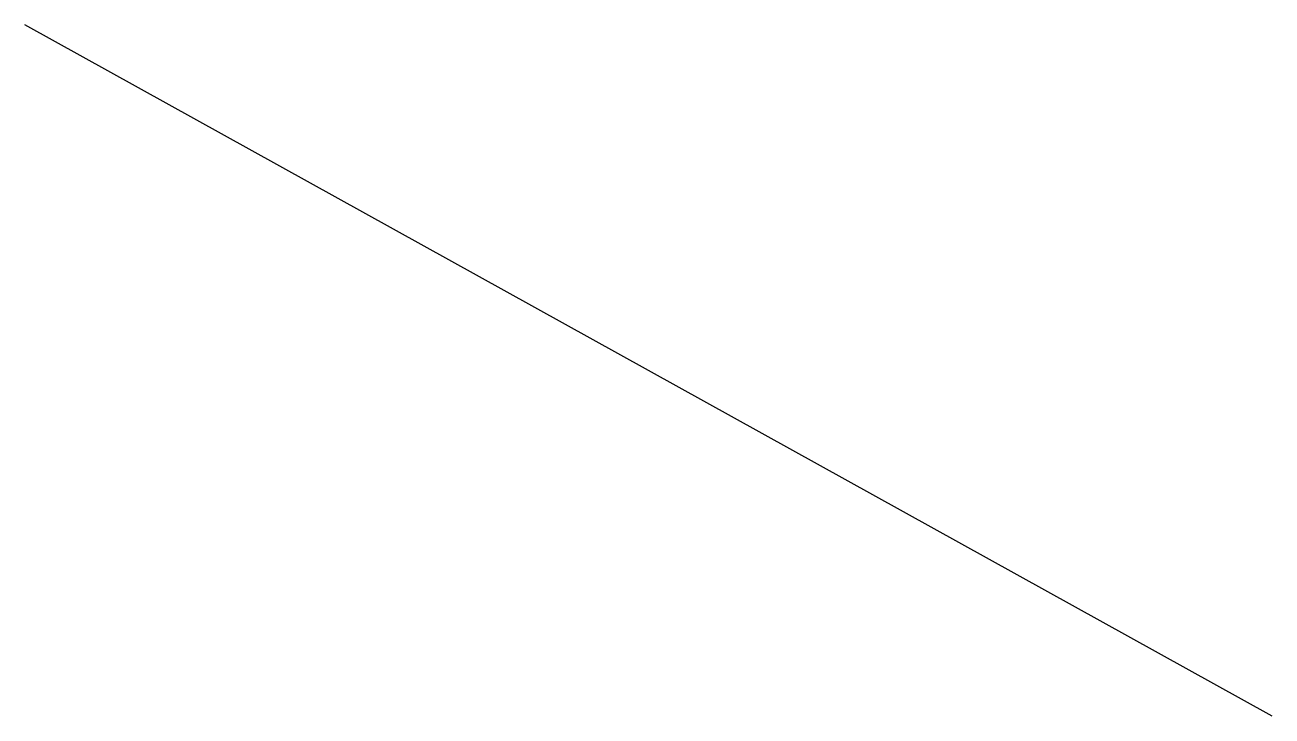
# Model space of a CAD drawing. Extents: x -6.24 to -2.29, y 1.73 to 3.92.
import ezdxf

# ---------------------------------------------------------------- set-up
doc = ezdxf.new("R2010")
doc.units = 0
doc.header["$MEASUREMENT"] = 0
doc.layers.get('0').update_dxf_attribs({"linetype": 'CONTINUOUS'})

msp = doc.modelspace()

# ---------------------------------------------------------------- linework, layer by layer
at = {"extrusion": (0, 0, -1)}
msp.add_line((-2.2854, 1.7269), (-6.2433, 3.9202), dxfattribs=at)

doc.saveas('drawing.dxf')
